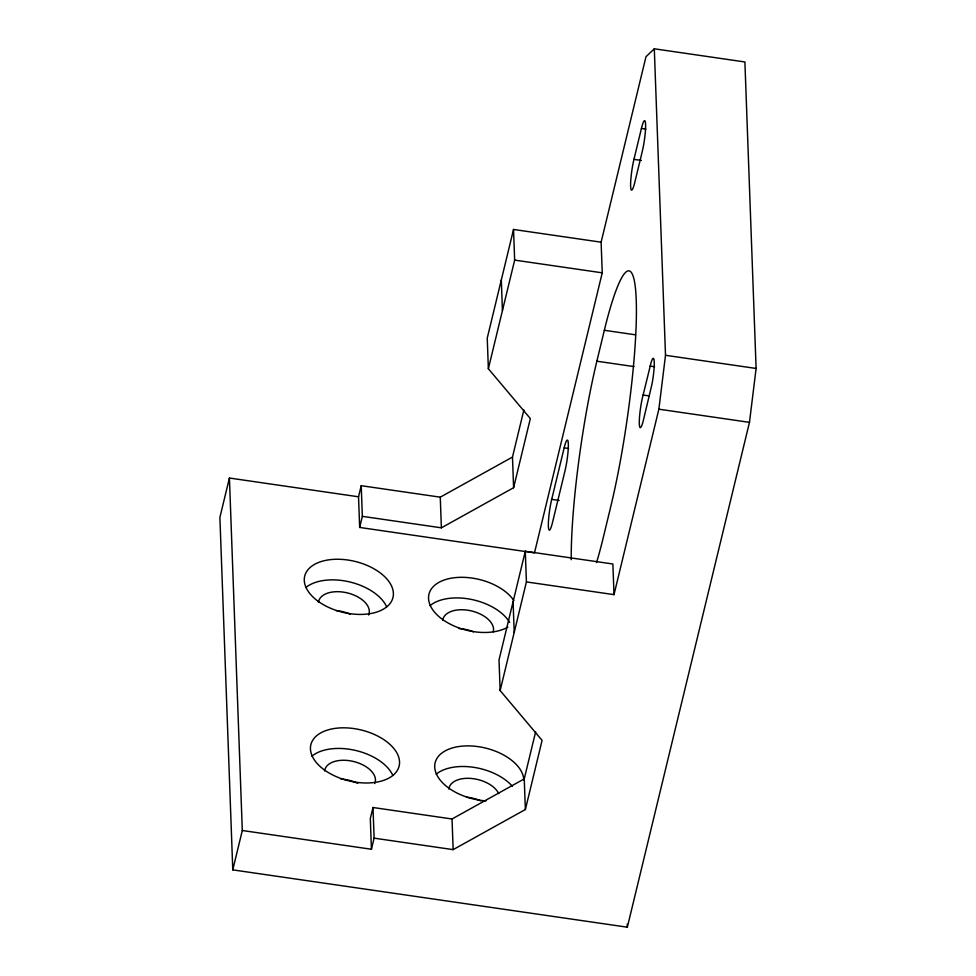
<?xml version="1.0" encoding="UTF-8"?>
<svg xmlns="http://www.w3.org/2000/svg" width="976" height="976" viewBox="0 0 976 976"><rect width="100%" height="100%" fill="white"/><g stroke="black" fill="none" stroke-linecap="round" stroke-linejoin="round"><path stroke-width="1.46" d="M614.002 594.64L612.879 563.994L525.295 551.269L526.418 581.916L614.002 594.64L658.873 409.188L665.51 355.288L654.298 48.8L744.895 61.964L756.107 368.452L749.47 422.352L627.336 927.2L232.776 869.872L219.893 517.414L229.421 478.033L358.534 496.796L359.656 527.443L534.494 552.843L602.241 272.829L601.118 242.182L645.978 56.718L654.298 48.8M232.776 869.872L242.304 830.503L229.421 478.033M358.534 496.796L361.23 485.694L440.261 497.174L512.485 457.061L523.868 409.993M359.656 527.443L362.34 516.341L361.23 485.694M535.641 731.805L524.246 778.872L452.034 818.986L372.991 807.506L370.307 818.608L371.429 849.254L242.304 830.503M601.118 242.182L513.535 229.458L487.244 338.099L488.366 368.745L530.334 418.57L513.608 487.707L441.384 527.821L362.34 516.341M371.429 849.254L374.113 838.152L372.991 807.506M488.366 368.745L514.657 260.104L513.535 229.458M525.295 551.269L499.017 659.91L500.139 690.557L542.095 740.381L525.369 809.519L453.157 849.632L374.113 838.152M500.139 690.557L526.418 581.916M551.696 499.37L564.165 447.85A19.459 2.538 -81.7 0 1 568.325 443.885A19.459 2.538 -81.7 0 1 565.006 470.835L552.538 522.355A19.459 2.538 -81.7 0 1 548.378 526.308A19.459 2.538 -81.7 0 1 551.696 499.37L559.126 500.444M633.949 159.369L641.427 128.454A19.459 2.538 -81.7 0 1 645.587 124.489A19.459 2.538 -81.7 0 1 642.269 151.439L634.79 182.353A19.459 2.538 -81.7 0 1 630.63 186.306A19.459 2.538 -81.7 0 1 633.949 159.369L641.378 160.442M571.241 559.699A149.182 19.496 -81.7 0 1 596.861 361.205L604.339 330.291A149.182 19.496 -81.7 0 1 636.23 299.925A149.182 19.496 -81.7 0 1 610.781 506.52L603.302 537.434A149.182 19.496 -81.7 0 1 596.556 562.554M643.111 395.024L651.09 362.499A19.3 2.525 -81.7 0 1 654.249 362.145A19.3 2.525 -81.7 0 1 651.895 384.52L643.977 417.704A19.459 2.538 -81.7 0 1 639.317 423.889A19.459 2.538 -81.7 0 1 643.111 395.024L649.052 395.89M641.427 128.454L645.892 129.1M514.657 260.104L602.241 272.829M604.339 330.291L635.522 334.829M665.51 355.288L756.107 368.452M650.126 366.073L654.579 366.72M596.861 361.205L633.997 366.598M658.873 409.188L749.47 422.352M564.165 447.85L568.618 448.496M627.226 924.162L627.336 927.2M512.485 457.061L513.608 487.707M524.246 778.872L525.369 809.519M501.322 279.941L502.433 310.588M513.083 601.753L514.206 632.399M440.261 497.174L441.384 527.821M452.034 818.986L453.157 849.632M486.048 800.893A45.408 26.169 13.6 0 1 434.967 769.356A45.408 26.169 13.6 0 1 476.337 746.396A45.408 26.169 13.6 0 1 523.807 779.934M311.917 756.156A45.408 26.169 13.6 0 1 355.813 750.495A45.408 26.169 13.6 0 1 392.791 775.334M436.174 774.212A45.408 26.169 13.6 0 1 512.363 786.266M430.013 605.645A45.408 26.169 13.6 0 1 471.981 599.545A45.408 26.169 13.6 0 1 509.643 622.42M442.701 620.48A25.949 14.957 13.6 0 1 470.883 610.793A25.949 14.957 13.6 0 1 493.27 631.814M507.849 627.092A45.408 26.169 13.6 0 1 440.03 617.527A45.408 26.169 13.6 0 1 448.875 578.67A45.408 26.169 13.6 0 1 513.876 600.618M466.516 797.221A25.949 14.957 13.6 0 1 480.802 800.869M340.929 779.08A25.949 14.957 13.6 0 1 357.716 783.374M336.098 610.598A25.949 14.957 13.6 0 1 350.372 614.246M459.025 628.556A25.949 14.957 13.6 0 1 473.409 631.777M305.744 587.589A45.408 26.169 13.6 0 1 349.652 581.928A45.408 26.169 13.6 0 1 386.63 606.755M318.444 602.436A25.949 14.957 13.6 0 1 347.712 592.993A25.949 14.957 13.6 0 1 368.586 614.99M324.605 771.003A25.949 14.957 13.6 0 1 353.885 761.573A25.949 14.957 13.6 0 1 374.747 783.557M448.862 789.059A25.949 14.957 13.6 0 1 471.493 778.482A25.949 14.957 13.6 0 1 498.724 793.671M324.191 769.796A45.408 26.169 13.6 0 0 398.281 768.6A45.408 26.169 13.6 0 0 342.527 727.828A45.408 26.169 13.6 0 0 324.191 769.796M318.03 601.228A45.408 26.169 13.6 0 0 392.12 600.033A45.408 26.169 13.6 0 0 336.366 559.26A45.408 26.169 13.6 0 0 318.03 601.228"/></g></svg>
